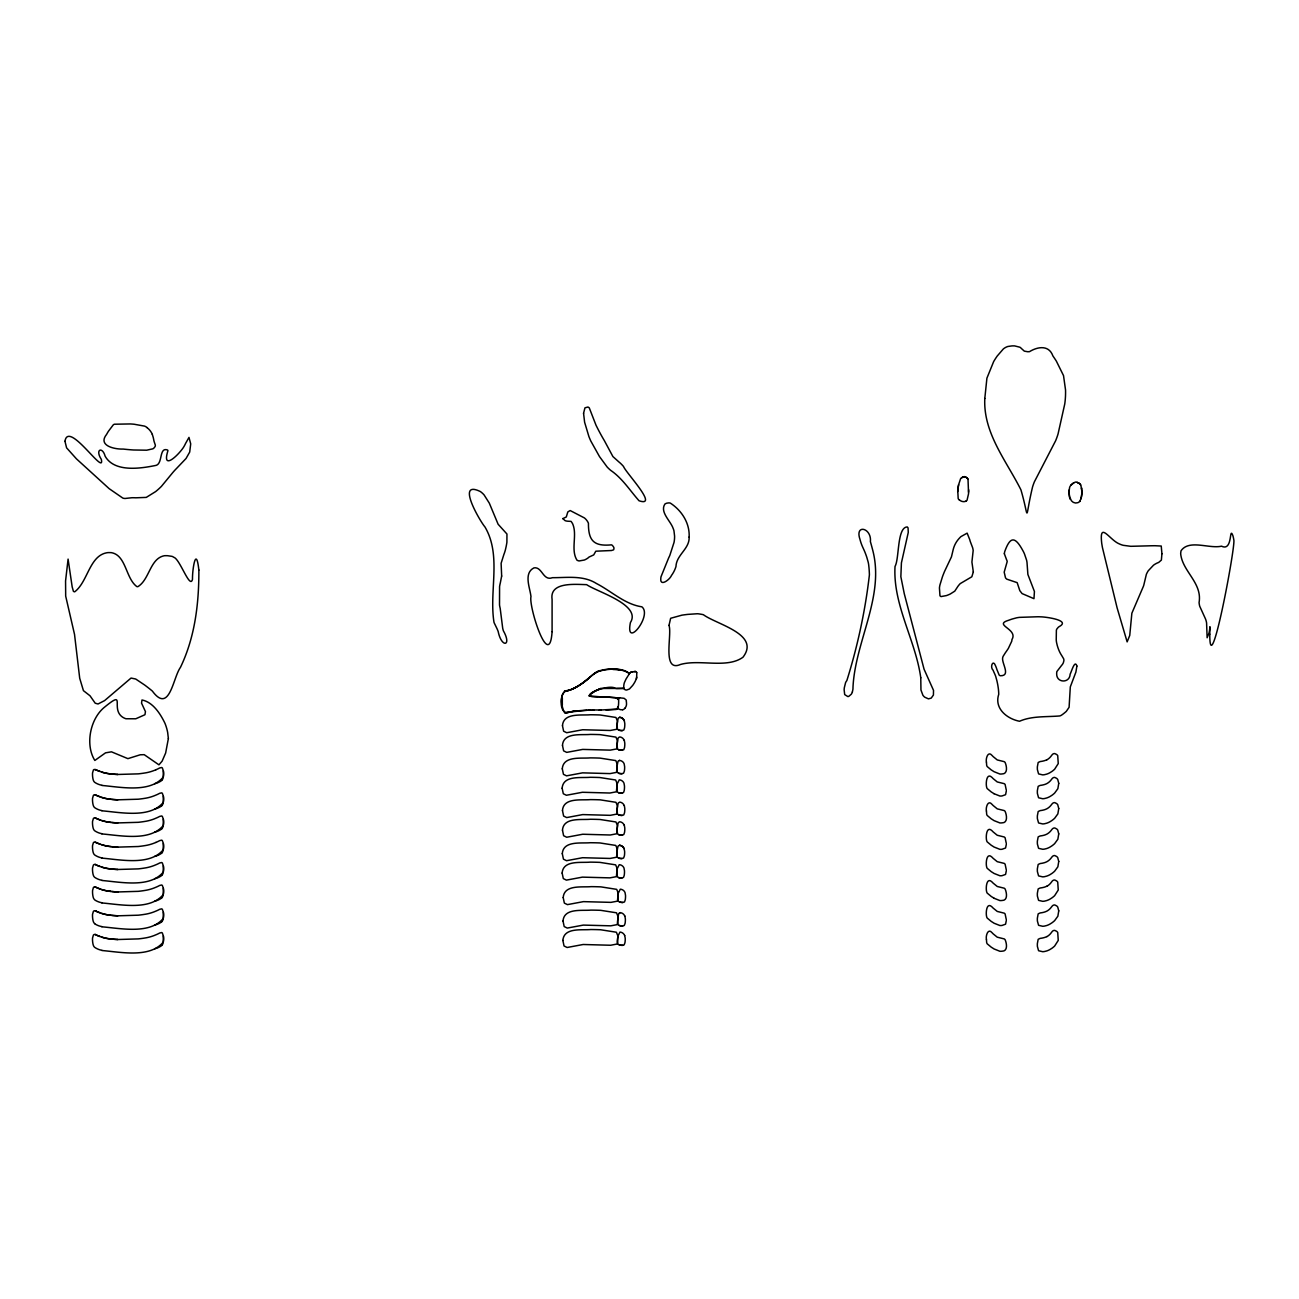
<?xml version="1.0" encoding="UTF-8"?>
<svg xmlns="http://www.w3.org/2000/svg" width="1299" height="1299" viewBox="0 0 1299 1299"><rect width="100%" height="100%" fill="white"/><g stroke="black" fill="none" stroke-linecap="round" stroke-linejoin="round"><path stroke-width="1.5" d="M636.802 672.833L636.64 677.234A6.917 6.917 0 0 1 636.315 678.857L635.243 681.277A35.511 35.511 0 0 1 632.678 685.434L629.398 689.022L626.654 690.029A3.329 3.329 0 0 1 624.137 689.022A2.695 2.695 0 0 1 623.65 688.275L623.504 687.869M959.117 499.839L958.938 499.66A4.043 4.043 0 0 1 958.175 498.54L957.769 490.649A72.809 72.809 0 0 1 958.613 484.706L960.627 478.6A3.134 3.134 0 0 1 961.244 478.016L962.997 477.042A3.231 3.231 0 0 1 964.702 476.83A4.611 4.611 0 0 1 967.511 478.519A3.442 3.442 0 0 1 968.015 479.347L968.567 493.685L967.041 500.229A3.264 3.264 0 0 1 966.115 501.008L966.294 500.894M566.575 690.792C558.862 692.432 561.541 708.296 564.773 712.778C576.675 710.521 588.82 709.611 601.031 710.082M589.86 677.299C583.478 682.949 576.188 688.097 567.972 690.597C558.7 689.899 558.602 716.707 569.254 712.177M1071.366 484.787L1070.831 485.355A5.472 5.472 0 0 0 1069.629 487.401L1069.207 490.308A30.786 30.786 0 0 0 1069.775 498.069L1070.149 499.222M618.048 699.528L618.827 697.758L623.228 698.196A18.754 18.754 0 0 1 624.234 698.375L626.232 700.064A12.73 12.73 0 0 1 626.345 701.119L626.378 701.33M622.627 709.676L622.075 709.741A6.495 6.495 0 0 1 620.045 709.563L618.665 708.945A1.965 1.965 0 0 1 617.999 707.955L618.421 705.666A38.743 38.743 0 0 0 618.649 700.567A4.66 4.66 0 0 0 618.356 698.553M101.907 785.457C120.71 787.048 149.856 793.234 163.252 777.111A23.041 23.041 0 0 0 163.349 770.892L162.359 767.985A1.932 1.932 0 0 0 161.596 767.514L159.615 767.985A34.018 34.018 0 0 1 155.896 769.755M101.907 810.803C120.693 812.378 149.872 818.597 163.252 802.457A23.041 23.041 0 0 0 163.349 796.238L162.359 793.332A1.932 1.932 0 0 0 161.596 792.861L159.615 793.332A34.018 34.018 0 0 1 155.896 795.102L154.256 795.784A44.28 44.28 0 0 1 145.91 798.154L143.345 798.56A129.299 129.299 0 0 1 138.23 799.21L117.819 799.811M101.907 833.926C120.726 835.517 149.84 841.671 163.252 825.563A23.041 23.041 0 0 0 163.349 819.344L162.359 816.438A1.932 1.932 0 0 0 161.596 815.967L159.615 816.438A34.018 34.018 0 0 1 155.896 818.208L154.256 818.906A44.28 44.28 0 0 1 145.91 821.26L143.345 821.666A129.299 129.299 0 0 1 138.23 822.316L117.819 822.917M101.907 858.119C120.71 859.711 149.856 865.897 163.252 849.757A23.041 23.041 0 0 0 163.349 843.538L162.359 840.648A1.932 1.932 0 0 0 161.596 840.161L159.615 840.648A34.018 34.018 0 0 1 155.896 842.418M101.907 880.478C120.71 882.07 149.84 888.256 163.252 872.132A23.041 23.041 0 0 0 163.349 865.913L162.359 863.007A1.932 1.932 0 0 0 161.596 862.536L159.615 863.007A34.018 34.018 0 0 1 155.896 864.777L154.256 865.459A44.28 44.28 0 0 1 145.91 867.829L143.345 868.235A129.299 129.299 0 0 1 138.23 868.885L117.819 869.486M101.907 902.951C120.693 904.526 149.872 910.729 163.252 894.589A23.041 23.041 0 0 0 163.349 888.37L162.359 885.48A1.932 1.932 0 0 0 161.596 884.992L159.615 885.48A34.018 34.018 0 0 1 155.896 887.249L154.256 887.931A44.28 44.28 0 0 1 145.91 890.286L143.345 890.692A129.299 129.299 0 0 1 138.23 891.341L117.819 891.958M101.907 926.804C120.693 928.379 149.872 934.582 163.252 918.442A23.041 23.041 0 0 0 163.349 912.223L162.359 909.332A1.932 1.932 0 0 0 161.596 908.845L159.615 909.332A34.018 34.018 0 0 1 155.896 911.102L154.256 911.784A44.28 44.28 0 0 1 145.91 914.139L143.345 914.545A129.299 129.299 0 0 1 138.23 915.194L117.819 915.811M101.907 950.511C120.71 952.102 149.84 958.272 163.252 942.148A23.041 23.041 0 0 0 163.349 935.929L162.359 933.039A1.932 1.932 0 0 0 161.596 932.552L159.615 933.039A34.018 34.018 0 0 1 155.896 934.809L154.256 935.491A44.28 44.28 0 0 1 145.91 937.846L143.345 938.268A129.299 129.299 0 0 1 138.23 938.901L117.819 939.518M623.715 687.95L623.65 688.259A1.656 1.656 0 0 0 623.715 687.756L623.731 687.171A17.228 17.228 0 0 1 623.958 684.297A12.893 12.893 0 0 1 624.462 682.462L626.004 679.117A44.556 44.556 0 0 1 626.832 677.769L627.466 676.763M618.227 706.981L616.294 709.465L606.048 710.017M852.371 692.01L852.907 689.363A16.871 16.871 0 0 0 852.988 687.366C855.115 641.381 884.765 596.614 872.798 550.484A349.399 349.399 0 0 0 870.395 541.634C871.824 527.849 854.58 523.659 859.987 539.41A46.78 46.78 0 0 0 862.439 546.554L864.111 550.24A69.805 69.805 0 0 1 865.248 552.968A90.378 90.378 0 0 1 866.79 557.255L868.203 562.223A32.102 32.102 0 0 1 868.674 564.805L868.982 567.631A117.446 117.446 0 0 1 869.404 574.824C865.345 610.449 857.519 646.512 846.834 680.627A8.931 8.931 0 0 0 845.584 682.625L844.318 687.756A33.108 33.108 0 0 0 844.139 689.818L844.691 694.592L847.727 696.508A2.63 2.63 0 0 0 848.734 696.394L851.251 694.251A8.622 8.622 0 0 0 852.371 692.01M1079.68 501.414L1081.06 498.459A24.892 24.892 0 0 0 1081.434 487.872M617.999 707.955L617.788 708.491A1.656 1.656 0 0 1 617.252 709.075L599.261 710.115M629.284 673.759C623.325 667.004 606.86 668.871 597.8 671.486C587.197 677.802 578.883 689.087 565.942 690.841A9.645 9.645 0 0 0 564.497 691.052M629.106 674.116L629.073 674.181A33.936 33.936 0 0 1 628.294 675.464L627.888 676.097M629.268 673.58L630.096 672.736A3.751 3.751 0 0 1 631.59 672.038L633.977 671.648A22.262 22.262 0 0 1 635.341 671.502L636.802 672.46M590.266 676.925C599.765 666.777 619.282 667.199 629.447 673.369A4.79 4.79 0 0 1 629.106 674.116M616.392 688.535L623.552 688.405L601.015 688.47L594.374 691.441L588.772 695.842L602.281 696.995M615.466 688.454C609.215 683.047 573.379 697.79 598.303 696.913M1081.596 488.294L1080.671 485.014A4.465 4.465 0 0 0 1079.355 483.504L1076.806 482.189A2.777 2.777 0 0 0 1075.231 482.156L1073.607 482.952A17.114 17.114 0 0 0 1071.188 484.982M1046.848 759.736L1045.581 760.305A18.251 18.251 0 0 1 1043.276 761.003A24.437 24.437 0 0 1 1040.223 761.539L1038.177 762.464L1037.365 766.783A28.302 28.302 0 0 0 1037.398 769.641L1038.583 773.912L1042.659 774.87A12.86 12.86 0 0 0 1044.575 774.659L1046.604 774.155A18.446 18.446 0 0 0 1049.933 772.694L1051.817 771.525A26.289 26.289 0 0 0 1054.658 769.203L1058.247 763.585L1057.727 755.645A6.154 6.154 0 0 0 1056.655 754.492L1054.853 753.615A2.452 2.452 0 0 0 1053.538 753.745L1053.245 753.875A3.524 3.524 0 0 0 1052.287 754.589L1051.264 755.904A13.575 13.575 0 0 1 1046.897 759.818M1046.848 886.178L1045.581 886.746A18.251 18.251 0 0 1 1043.276 887.444A24.437 24.437 0 0 1 1040.223 887.98L1038.177 888.906L1037.365 893.225A28.302 28.302 0 0 0 1037.398 896.083L1038.583 900.369L1042.659 901.311A12.86 12.86 0 0 0 1044.575 901.116L1046.604 900.597A18.446 18.446 0 0 0 1049.933 899.152L1051.817 897.966A26.289 26.289 0 0 0 1054.658 895.644L1058.247 890.042L1057.727 882.086A6.154 6.154 0 0 0 1056.655 880.949L1054.853 880.056A2.452 2.452 0 0 0 1053.538 880.186L1053.245 880.332A3.524 3.524 0 0 0 1052.287 881.031L1051.264 882.362A13.575 13.575 0 0 1 1046.897 886.275M1046.848 936.563L1045.581 937.131A18.251 18.251 0 0 1 1043.276 937.829A24.437 24.437 0 0 1 1040.223 938.365L1038.177 939.291L1037.365 943.61A28.302 28.302 0 0 0 1037.398 946.468L1038.583 950.738L1042.659 951.696A12.86 12.86 0 0 0 1044.575 951.485L1046.604 950.982A18.446 18.446 0 0 0 1049.933 949.52L1051.817 948.351A26.289 26.289 0 0 0 1054.658 946.029L1058.247 940.411L1057.727 932.471A6.154 6.154 0 0 0 1056.655 931.318L1054.853 930.441A2.452 2.452 0 0 0 1053.538 930.571L1053.245 930.701A3.524 3.524 0 0 0 1052.287 931.415L1051.264 932.731A13.575 13.575 0 0 1 1046.897 936.644M155.896 769.771L154.256 770.437A44.28 44.28 0 0 1 145.91 772.808L143.345 773.214A129.299 129.299 0 0 1 138.23 773.863L117.819 774.464M155.896 842.434L154.256 843.1A44.28 44.28 0 0 1 145.91 845.454L143.345 845.86A129.299 129.299 0 0 1 138.23 846.51L117.819 847.127M570.31 711.917L587.051 710.309M622.253 730.574L623.845 729.973L624.527 727.96A22.456 22.456 0 0 0 624.787 723.478L624.299 720.669A5.472 5.472 0 0 0 619.72 717.324L618.259 718.12L617.463 721.448A41.665 41.665 0 0 0 617.155 726.303L617.496 729.307L618.909 730.2A15.572 15.572 0 0 0 621.799 730.574L622.253 730.574A14.5 14.5 0 0 1 618.909 730.184M622.253 750.254A14.5 14.5 0 0 1 618.909 749.848A15.572 15.572 0 0 0 621.799 750.237L623.747 749.767L624.527 747.623A22.456 22.456 0 0 0 624.787 743.142L624.299 740.333M619.558 760.386L618.08 761.246L617.301 764.559A41.665 41.665 0 0 0 616.976 769.43L617.334 772.418L618.73 773.327A15.572 15.572 0 0 0 621.636 773.701L623.569 773.214L624.364 771.086A22.456 22.456 0 0 0 624.624 766.605L624.137 763.796A5.375 5.375 0 0 0 619.396 760.435M621.945 793.104L623.536 792.52L624.218 790.506A22.456 22.456 0 0 0 624.478 786.025L623.991 783.216A5.375 5.375 0 0 0 619.25 779.855L617.155 783.979A41.665 41.665 0 0 0 616.83 788.85L617.187 791.838L618.584 792.747A15.572 15.572 0 0 0 621.49 793.121L621.945 793.104A14.5 14.5 0 0 1 618.6 792.715M622.253 835.095A14.5 14.5 0 0 1 618.909 834.689A15.572 15.572 0 0 0 621.799 835.095L623.747 834.607L624.527 832.464A22.456 22.456 0 0 0 624.787 827.999L624.299 825.19M619.558 845.243L618.08 846.087L617.301 849.416A41.665 41.665 0 0 0 616.976 854.271L617.334 857.275L618.73 858.168A15.572 15.572 0 0 0 621.636 858.542L623.569 858.071L624.364 855.927A22.456 22.456 0 0 0 624.624 851.446L624.137 848.637A5.472 5.472 0 0 0 619.558 845.292A5.375 5.375 0 0 1 624.04 848.685M621.945 877.962L623.536 877.361L624.218 875.347A22.456 22.456 0 0 0 624.478 870.866L623.991 868.057A5.375 5.375 0 0 0 619.25 864.696L617.155 868.836A41.665 41.665 0 0 0 616.83 873.691L617.187 876.695L618.584 877.588A15.572 15.572 0 0 0 621.49 877.962L621.945 877.962A14.5 14.5 0 0 1 618.6 877.572M622.984 902.48A14.5 14.5 0 0 1 619.639 902.074A15.572 15.572 0 0 0 622.53 902.464L624.478 901.993L625.257 899.85A22.456 22.456 0 0 0 625.517 895.368L625.03 892.559A5.375 5.375 0 0 0 620.305 889.198L618.194 893.339A41.665 41.665 0 0 0 617.886 898.194L618.227 901.197L619.639 902.091M620.289 912.612L618.811 913.473L618.032 916.785A41.665 41.665 0 0 0 617.707 921.657L618.064 924.644L619.461 925.554A15.572 15.572 0 0 0 622.367 925.927L624.299 925.44L625.095 923.313A22.456 22.456 0 0 0 625.355 918.831L624.868 916.022M624.624 935.475A5.375 5.375 0 0 0 619.98 932.081L617.886 936.206A41.665 41.665 0 0 0 617.561 941.077L617.918 944.064L619.314 944.974A15.572 15.572 0 0 0 622.221 945.347L624.153 944.86L624.949 942.733A22.456 22.456 0 0 0 625.209 938.251L624.722 935.442M111.779 822.494A123.048 123.048 0 0 0 117.819 822.917A129.299 129.299 0 0 1 112.688 822.576L110.106 822.299A44.28 44.28 0 0 1 101.614 820.497L99.942 819.896A29.39 29.39 0 0 1 95.136 817.85L94.129 817.964A1.932 1.932 0 0 0 93.398 818.484L92.538 821.439A22.456 22.456 0 0 0 93.106 827.95L93.447 828.989A4.546 4.546 0 0 0 94.665 830.727L94.827 830.857A18.738 18.738 0 0 0 101.939 833.714M111.779 869.063A123.048 123.048 0 0 0 117.819 869.486A129.299 129.299 0 0 1 112.688 869.145L110.106 868.869A44.28 44.28 0 0 1 101.614 867.066L99.942 866.449A29.39 29.39 0 0 1 95.136 864.42L94.129 864.533A1.932 1.932 0 0 0 93.398 865.053L92.538 868.008A22.456 22.456 0 0 0 93.106 874.503L93.447 875.542A4.546 4.546 0 0 0 94.665 877.296L94.827 877.426A18.738 18.738 0 0 0 101.939 880.284M111.779 915.373A123.048 123.048 0 0 0 117.819 915.795A129.299 129.299 0 0 1 112.688 915.47L110.106 915.194A44.28 44.28 0 0 1 101.614 913.376L99.942 912.775A29.39 29.39 0 0 1 95.136 910.745L94.129 910.843A1.932 1.932 0 0 0 93.398 911.378L92.538 914.317A22.456 22.456 0 0 0 93.106 920.829L93.447 921.868A4.546 4.546 0 0 0 94.665 923.605M111.779 939.08A123.048 123.048 0 0 0 117.819 939.502A129.299 129.299 0 0 1 112.688 939.177L110.106 938.901A44.28 44.28 0 0 1 101.614 937.082L99.942 936.482A29.39 29.39 0 0 1 95.136 934.452L94.129 934.549A1.932 1.932 0 0 0 93.398 935.085L92.538 938.024A22.456 22.456 0 0 0 93.106 944.535L93.447 945.575A4.546 4.546 0 0 0 94.665 947.312L94.827 947.442A18.738 18.738 0 0 0 101.939 950.316M588.658 710.277L590.347 710.244M592.084 710.228L593.854 710.196M599.586 696.946C606.097 695.988 614.378 698.505 619.704 697.742M603.662 697.011L615.06 697.531L618.519 699.252M619.574 717.259L619.72 717.275A5.375 5.375 0 0 1 624.202 720.718M111.779 774.025L112.688 774.123A129.299 129.299 0 0 0 117.819 774.464A123.048 123.048 0 0 1 111.779 774.042L110.106 773.847A44.28 44.28 0 0 1 101.614 772.044L99.942 771.427A34.018 34.018 0 0 1 96.126 769.885L94.129 769.511A1.932 1.932 0 0 0 93.398 770.031L92.538 772.986A22.456 22.456 0 0 0 93.106 779.481L93.447 780.52A4.546 4.546 0 0 0 94.665 782.274L94.827 782.404A18.738 18.738 0 0 0 101.939 785.262M111.779 799.372L112.688 799.47A129.299 129.299 0 0 0 117.819 799.811A123.048 123.048 0 0 1 111.779 799.388L110.106 799.194A44.28 44.28 0 0 1 101.614 797.391A45.741 45.741 0 0 0 110.918 799.291M111.779 846.688L112.688 846.769A129.299 129.299 0 0 0 117.819 847.127A123.048 123.048 0 0 1 111.779 846.688L110.106 846.51A44.28 44.28 0 0 1 101.614 844.691L99.942 844.09A34.018 34.018 0 0 1 96.126 842.548L94.129 842.158A1.932 1.932 0 0 0 93.398 842.694L92.538 845.633A22.456 22.456 0 0 0 93.106 852.144L93.447 853.183A4.546 4.546 0 0 0 94.665 854.921L94.827 855.051A18.738 18.738 0 0 0 101.939 857.925M110.106 891.325L112.688 891.601A129.299 129.299 0 0 0 117.819 891.942M964.702 476.847L964.913 476.895A4.384 4.384 0 0 1 968.047 479.331M618.909 749.864L617.496 748.971L617.155 745.967A41.665 41.665 0 0 1 617.463 741.112L618.259 737.783L619.72 736.939A5.375 5.375 0 0 1 624.202 740.381M624.299 805.526L624.787 808.335A22.456 22.456 0 0 1 624.527 812.801L623.747 814.944L621.799 815.415A15.572 15.572 0 0 1 618.909 815.041L617.496 814.148L617.155 811.161A41.665 41.665 0 0 1 617.463 806.289L618.259 802.977L619.72 802.116A5.375 5.375 0 0 1 624.202 805.559M618.909 834.721L617.496 833.812L617.155 830.824A41.665 41.665 0 0 1 617.463 825.953L618.259 822.64L619.72 821.78A5.375 5.375 0 0 1 624.202 825.222M101.631 797.342L99.942 796.774A34.018 34.018 0 0 1 96.126 795.232L94.129 794.858A1.932 1.932 0 0 0 93.398 795.378L92.538 798.333A22.456 22.456 0 0 0 93.106 804.828L93.447 805.867A4.546 4.546 0 0 0 94.665 807.621L94.827 807.751A18.738 18.738 0 0 0 101.939 810.608M101.631 889.49L99.942 888.922M96.142 911.2L95.168 910.68M95.168 817.785L96.142 818.321A34.018 34.018 0 0 0 99.942 819.864M95.168 864.355L96.142 864.89A34.018 34.018 0 0 0 99.942 866.433M95.168 934.387L96.142 934.907A34.018 34.018 0 0 0 99.942 936.465M994.011 793.705L999.889 796.027A14.938 14.938 0 0 0 1001.984 795.962L1005.572 794.696L1006.303 791.042M994.011 898.242L999.889 900.564A14.938 14.938 0 0 0 1001.984 900.499C1008.073 900.645 1006.757 892.624 1005.117 889.019A3.264 3.264 0 0 0 1004.176 888.191L997.242 886.47L993.215 883.19A41.065 41.065 0 0 1 992.03 881.972C986.509 876.565 985.6 888.24 986.672 891.861A5.245 5.245 0 0 0 987.191 893.095L991.332 896.537A42.315 42.315 0 0 1 994.011 898.226M146.998 427.533L146.641 427.274A10.424 10.424 0 0 0 144.595 426.121L134.041 424.221A168.984 168.984 0 0 0 130.371 423.945L114.393 424.221A4.595 4.595 0 0 0 113.289 424.838L108.337 431.398A72.322 72.322 0 0 0 106.599 434.386C97.457 445.768 114.718 449.389 123.21 449.064A219.076 219.076 0 0 0 133.602 449.99L146.673 450.201L152.86 448.821A5.342 5.342 0 0 0 153.72 448.204A7.632 7.632 0 0 0 154.337 447.603L155.019 446.661A2.647 2.647 0 0 0 155.295 445.037L154.695 443.203A19.534 19.534 0 0 1 153.931 440.783L153.509 438.689A50.288 50.288 0 0 0 153.201 437.308L152.324 434.451M1069.791 498.069L1069.434 495.991A35.382 35.382 0 0 1 1069.223 489.885M626.41 701.736L626.443 702.418A17.796 17.796 0 0 1 626.491 704.659A6.982 6.982 0 0 1 625.257 707.809M1006.287 790.068L1005.117 784.499A3.264 3.264 0 0 0 1004.176 783.654L997.242 781.949L993.215 778.669A41.065 41.065 0 0 1 992.03 777.452C986.509 772.028 985.6 783.719 986.672 787.324A5.245 5.245 0 0 0 987.191 788.574L991.332 792.017A42.315 42.315 0 0 1 994.011 793.705M1006.287 843.376L1005.117 837.806A3.264 3.264 0 0 0 1004.176 836.978L997.242 835.257L993.215 831.977A41.065 41.065 0 0 1 992.03 830.759C986.509 825.336 985.6 837.027 986.672 840.648A5.245 5.245 0 0 0 987.191 841.882L991.332 845.324A42.315 42.315 0 0 1 994.011 847.013L999.889 849.335A14.938 14.938 0 0 0 1001.984 849.286L1005.572 848.003L1006.303 844.366M1006.287 869.794L1005.117 864.225A3.264 3.264 0 0 0 1004.176 863.38L997.242 861.675L993.215 858.395A41.065 41.065 0 0 1 992.03 857.178C986.509 851.754 985.6 863.445 986.672 867.05A5.245 5.245 0 0 0 987.191 868.3L991.332 871.743A42.315 42.315 0 0 1 994.011 873.431L999.889 875.753A14.938 14.938 0 0 0 1001.984 875.688L1005.572 874.422L1006.303 870.768M1006.287 919.562L1005.117 913.993A3.264 3.264 0 0 0 1004.176 913.148L997.242 911.427L993.215 908.147A41.065 41.065 0 0 1 992.03 906.929C986.509 901.522 985.6 913.197 986.672 916.818A5.245 5.245 0 0 0 987.191 918.052L991.332 921.494A42.315 42.315 0 0 1 994.011 923.199L999.889 925.521A14.938 14.938 0 0 0 1001.984 925.456L1005.572 924.19L1006.303 920.536M163.333 770.892A22.456 22.456 0 0 1 163.203 777.419M162.927 778.474A4.546 4.546 0 0 1 161.807 780.277M161.709 780.504A18.738 18.738 0 0 1 154.727 783.703M163.333 796.238A22.456 22.456 0 0 1 163.203 802.766M162.927 803.821A4.546 4.546 0 0 1 161.807 805.624M161.709 805.851A18.738 18.738 0 0 1 154.727 809.05M163.333 819.344A22.456 22.456 0 0 1 163.203 825.872M162.927 826.927A4.546 4.546 0 0 1 161.807 828.746M161.709 828.957A18.738 18.738 0 0 1 154.727 832.156M163.333 843.554A22.456 22.456 0 0 1 163.203 850.066M162.927 851.121A4.546 4.546 0 0 1 161.807 852.94M161.709 853.167A18.738 18.738 0 0 1 154.727 856.366M163.333 865.913A22.456 22.456 0 0 1 163.203 872.441M162.927 873.496A4.546 4.546 0 0 1 161.807 875.299M161.709 875.526A18.738 18.738 0 0 1 154.727 878.725M163.333 888.37A22.456 22.456 0 0 1 163.203 894.897M162.927 895.953A4.546 4.546 0 0 1 161.807 897.771M161.709 897.982A18.738 18.738 0 0 1 154.727 901.181M101.939 902.756A18.738 18.738 0 0 1 94.778 899.963L94.665 899.752A4.546 4.546 0 0 1 93.447 898.015L93.122 896.976A22.456 22.456 0 0 1 92.586 890.464L93.398 887.509A1.932 1.932 0 0 1 94.129 886.99L96.142 887.347A34.018 34.018 0 0 0 99.942 888.906A29.39 29.39 0 0 1 95.136 886.876M110.106 891.341A44.28 44.28 0 0 1 101.614 889.523A45.741 45.741 0 0 0 110.918 891.439M163.333 912.239A22.456 22.456 0 0 1 163.203 918.75M162.927 919.806A4.546 4.546 0 0 1 161.807 921.624M161.709 921.852A18.738 18.738 0 0 1 154.727 925.05M101.939 926.609A18.738 18.738 0 0 1 94.778 923.833M99.942 912.759A34.018 34.018 0 0 1 96.126 911.232M163.333 935.946A22.456 22.456 0 0 1 163.203 942.457M162.927 943.512A4.546 4.546 0 0 1 161.807 945.331M161.709 945.558A18.738 18.738 0 0 1 154.727 948.757M961.893 477.675A5.764 5.764 0 0 1 964.67 476.587M968.648 489.739A100.396 100.396 0 0 1 968.632 492.142M966.164 501.138A6.073 6.073 0 0 1 959.247 499.709M1078.251 482.855A20.297 20.297 0 0 1 1078.803 483.147M1078.982 483.26A4.725 4.725 0 0 1 1080.687 484.998M1081.466 488.31A24.681 24.681 0 0 1 1080.963 498.832M1080.005 501.349A5.683 5.683 0 0 1 1070.425 498.605M1071.383 484.803A16.627 16.627 0 0 1 1073.835 482.79M620.126 912.661A5.375 5.375 0 0 1 624.77 916.055M110.918 938.998A45.741 45.741 0 0 1 101.614 937.099M110.918 773.944A45.741 45.741 0 0 1 101.614 772.061M99.958 771.379A29.39 29.39 0 0 1 95.136 769.398M99.958 796.725A29.39 29.39 0 0 1 95.136 794.744M110.918 822.397A45.741 45.741 0 0 1 101.614 820.513M110.918 846.607A45.741 45.741 0 0 1 101.614 844.707M99.958 844.041A29.39 29.39 0 0 1 95.136 842.061M110.918 868.966A45.741 45.741 0 0 1 101.614 867.082M117.819 891.942A123.048 123.048 0 0 1 111.779 891.52M110.918 915.292A45.741 45.741 0 0 1 101.614 913.392M957.688 491.493A71.429 71.429 0 0 1 958.63 484.722M1077.358 482.384A11.983 11.983 0 0 1 1078.073 482.757M622.091 773.701A14.5 14.5 0 0 1 618.746 773.295M622.253 815.431A14.5 14.5 0 0 1 618.909 815.025M622.091 858.558A14.5 14.5 0 0 1 618.746 858.152M622.822 925.927A14.5 14.5 0 0 1 619.477 925.521M622.676 945.347A14.5 14.5 0 0 1 619.331 944.941M146.966 427.582A16.66 16.66 0 0 1 152.356 434.434M629.934 672.866A3.556 3.556 0 0 1 631.249 672.119L631.59 672.038A11.821 11.821 0 0 1 632.369 671.892M633.977 671.648A18.641 18.641 0 0 1 635.714 671.469M636.656 677.071A8.297 8.297 0 0 1 636.348 678.857M625.241 707.793A4.417 4.417 0 0 1 622.659 709.79M617.886 707.825A5.813 5.813 0 0 1 617.869 707.306M568.751 712.274A15.685 15.685 0 0 1 564.951 712.826M572.112 711.479A32.897 32.897 0 0 1 575.246 710.91M591.435 693.39A48.031 48.031 0 0 1 596.452 690.256M598.417 689.298A14.922 14.922 0 0 1 601.015 688.47M612.901 669.456A100.315 100.315 0 0 1 621.409 670.187M593.464 674.165A20.865 20.865 0 0 1 600.284 670.495M589.08 678.062A71.12 71.12 0 0 1 572.583 688.908M572.096 689.152A17.715 17.715 0 0 1 566.591 690.889M562.353 705.097A84.24 84.24 0 0 1 562.37 698.375M198.861 570.05C198.991 603.304 195.029 637.078 180.447 667.377C172.929 677.737 169.633 714.385 152.356 691.068A184.085 184.085 0 0 0 144.644 685.011L135.697 679.02L131.037 678.062L104.602 700.599L98.042 703.977L95.217 703.214L90.021 695.793L83.428 690.646L79.71 678.273L74.53 634.415L65.681 596.095L65.567 580.962L68.084 559.106L72.176 586.872L73.442 591.418L74.644 591.857C88.121 581.741 89.371 554.835 107.882 552.611A58.78 58.78 0 0 1 111.276 552.643C126.23 555.144 125.581 578.266 136.817 586.58L137.791 586.71C149.564 579.727 149.905 558.473 164.356 555.728A33.303 33.303 0 0 1 167.603 555.712L172.004 556.362A6.105 6.105 0 0 1 173.725 557.271C179.83 558.684 189.963 589.811 192.496 579.289C192.236 570.115 196.035 544.622 198.861 570.05M552.091 631.639C549.428 671.875 528.498 606.503 530.982 596.582A73.004 73.004 0 0 0 530.317 592.685C528.709 584.729 524.617 572.486 533.986 567.874C542.3 566.461 542.901 581.319 552.481 577.682C567.241 577.746 583.251 575.132 596.436 583.511C611.553 591.256 624.608 604.23 641.852 606.812C652.812 615.369 624.981 649.938 630.405 622.594C641.69 604.733 597.183 591.954 586.628 584.647C575.181 584.436 549.331 581.627 552.091 599.472L552.091 631.639M984.804 398.484C983.083 432.908 1006.368 460.82 1020.933 489.837C1029.88 520.526 1024.245 521.825 1032.543 486.995A60.192 60.192 0 0 1 1034.377 481.832L1055.616 440.767A74.579 74.579 0 0 0 1058.052 433.963L1064.742 404.038A75.098 75.098 0 0 0 1065.342 398.533L1065.472 396.487A90.475 90.475 0 0 0 1065.537 389.96L1063.524 375.606L1056.363 361.138A145.975 145.975 0 0 0 1052.888 355.91C1048.764 344.397 1037.138 346.947 1029.539 351.639A25.006 25.006 0 0 1 1027.606 351.72L1024.31 351.12L1021.712 348.782A11.983 11.983 0 0 0 1019.91 347.223L1014.633 345.907A30.186 30.186 0 0 0 1011.986 345.907L1007.992 346.46A11.496 11.496 0 0 0 1005.994 347.239L1005.345 347.58A14.841 14.841 0 0 0 1003.364 348.928L997.226 356.023A78.979 78.979 0 0 0 993.654 361.577L986.915 378.171L984.804 398.484M1076.887 666.062L1075.897 672.086L1070.311 686.879L1069.093 707.306L1066.284 711.397A66.622 66.622 0 0 1 1063.28 713.882L1061.624 715.083A7.615 7.615 0 0 1 1059.757 715.944C1046.101 717.097 1031.909 715.814 1019.52 721.254C1007.082 718.85 994.027 708.556 998.736 694.316A52.626 52.626 0 0 0 998.298 688.259L997.908 685.693A83.12 83.12 0 0 0 996.853 680.562L995.732 676.487A24.973 24.973 0 0 0 994.937 674.441L994.108 672.59A51.473 51.473 0 0 1 993.102 670.235C989.676 667.15 993.004 658.966 995.456 665.624A30.039 30.039 0 0 1 996.901 669.537L999.191 675.09A2.89 2.89 0 0 0 1000.311 675.74C1010.979 676.065 1001.935 663.757 1002.601 658.155A7.096 7.096 0 0 1 1003.12 656.336L1005.458 652.634A105.982 105.982 0 0 0 1008.333 648.445L1011.742 641.219A34.829 34.829 0 0 0 1011.97 639.498C1018.416 628.911 992.761 624.981 1008.706 620.256A69.237 69.237 0 0 1 1012.197 619.022L1016.435 617.869A33.206 33.206 0 0 1 1019.52 617.366L1037.771 616.765A46.748 46.748 0 0 1 1040.743 616.846C1044.867 616.83 1069.97 619.964 1060.13 626.069A8.508 8.508 0 0 0 1058.149 627.433L1056.834 629.041A4.352 4.352 0 0 0 1056.379 630.259L1056.233 639.887A23.463 23.463 0 0 0 1056.59 642.664L1057.159 645.1A44.556 44.556 0 0 0 1058.279 648.639L1058.604 649.5A31.371 31.371 0 0 0 1061.851 655.751L1063.654 658.804A4.92 4.92 0 0 1 1063.865 660.769L1063.394 662.604A8.72 8.72 0 0 1 1061.656 665.332L1056.866 671.551A11.805 11.805 0 0 0 1056.672 674.019C1056.59 683.063 1069.775 683.501 1070.132 674.165C1071.366 672.119 1074.874 659.015 1076.887 666.062M501.658 576.058L500.326 582.878A34.586 34.586 0 0 0 499.579 586.612L499.514 604.944A29.861 29.861 0 0 0 500.18 608.322L502.697 628.229A22.976 22.976 0 0 0 503.411 630.876C512.131 646.317 501.528 648.201 498.183 631.541A39.473 39.473 0 0 0 496.868 628.375L494.156 622.789A6.008 6.008 0 0 1 493.88 621.604C489.138 590.428 501.674 555.225 484.933 526.907C480.695 522.263 455.137 479.266 480.37 491.558A22.57 22.57 0 0 1 484.089 494.919L489.317 503.151L498.118 524.244L506.951 534.019L506.902 542.251A85.166 85.166 0 0 1 506.107 546.733L505.425 549.737A41.99 41.99 0 0 1 503.898 554.446L501.122 563.279L501.658 576.058M920.764 677.737L920.959 690.029L922.907 695.257A10.441 10.441 0 0 0 924.742 697.19L928.444 698.862L931.204 698.115L933.413 695.062L933.526 690.386L924.076 669.245L904.266 593.675L900.856 576.724L901.409 562.905L908.261 532.46L908.066 527.995A3.312 3.312 0 0 0 907.254 526.939C896.895 527.248 899.46 558.684 895.027 566.445C892.786 604.912 915.584 640.196 920.764 677.737M1209.775 634.188C1209.678 685.011 1235.836 545.044 1233.806 539.929A32.329 32.329 0 0 0 1232.881 535.643C1228.968 525.381 1233.027 551.896 1221.563 546.181C1209.109 549.022 1189.105 539.036 1181.035 550.792A24.421 24.421 0 0 0 1180.677 553.796C1182.415 571.495 1202.484 582.861 1199.074 602.574A22.797 22.797 0 0 0 1199.724 606.26L1205.44 618.795A18.316 18.316 0 0 1 1206.592 623.033L1207.128 637.76L1209.012 633.019A45.627 45.627 0 0 0 1209.548 630.177L1209.678 629.284A42.77 42.77 0 0 0 1209.937 626.735L1209.775 634.188M562.142 788.217L563.311 793.754L566.396 795.264L582.407 792.276L609.913 793.023L616.376 791.805L617.187 783.735L615.645 780.001L599.878 777.533A259.751 259.751 0 0 0 590.055 777.305C581.01 778.15 563.116 775.032 562.142 788.217M562.288 768.797L563.457 774.334L566.543 775.844L582.553 772.856L610.059 773.603L616.522 772.385L617.334 764.315L615.791 760.581L600.024 758.113A259.751 259.751 0 0 0 590.201 757.885C581.156 758.73 563.263 755.612 562.288 768.797M562.467 745.35L563.62 750.871L566.705 752.381L582.715 749.409L610.238 750.14L616.7 748.938L617.512 740.868L615.953 737.134L600.187 734.649A259.751 259.751 0 0 0 590.363 734.422C581.335 735.266 563.425 732.149 562.467 745.35M562.467 725.686L563.62 731.207L566.705 732.717L582.715 729.746L610.238 730.476L616.7 729.275L617.512 721.205L615.953 717.47L600.187 714.986A259.751 259.751 0 0 0 590.363 714.759C581.335 715.603 563.425 712.485 562.467 725.686M562.142 873.074L563.311 878.595L566.396 880.121L582.407 877.134L609.913 877.864L616.376 876.663L617.187 868.593L615.645 864.858L599.878 862.374A259.751 259.751 0 0 0 590.055 862.146C581.01 862.991 563.116 859.873 562.142 873.074M562.467 810.527L563.62 816.064L566.705 817.574L582.715 814.587L610.238 815.334L616.7 814.116L617.512 806.046L615.953 802.311L600.187 799.843A259.751 259.751 0 0 0 590.363 799.616C581.335 800.46 563.425 797.342 562.467 810.527M562.288 853.654L563.457 859.175L566.543 860.701L582.553 857.713L610.059 858.444L616.522 857.243L617.334 849.173L615.791 845.438L600.024 842.954A259.751 259.751 0 0 0 590.201 842.726C581.156 843.571 563.263 840.453 562.288 853.654M562.467 830.191L563.62 835.728L566.705 837.238L582.715 834.25L610.238 834.997L616.7 833.779L617.512 825.709L615.953 821.975L600.187 819.507A259.751 259.751 0 0 0 590.363 819.263C581.335 820.124 563.425 817.006 562.467 830.191M562.873 940.46L564.042 945.981L567.127 947.491L583.137 944.503L610.644 945.25L617.106 944.032L617.918 935.962L616.376 932.227L600.609 929.759A259.751 259.751 0 0 0 590.785 929.532C581.741 930.376 563.847 927.259 562.873 940.46M563.019 921.04L564.188 926.56L567.273 928.071L583.283 925.099L610.79 925.83L617.252 924.612L618.064 916.542L616.522 912.807L600.755 910.339A259.751 259.751 0 0 0 590.931 910.112C581.887 910.956 563.993 907.839 563.019 921.04M563.198 897.577L564.351 903.097L567.436 904.624L583.446 901.636L610.968 902.367L617.431 901.165L618.243 893.095L616.7 889.36L600.917 886.876A259.751 259.751 0 0 0 591.094 886.649C582.066 887.493 564.156 884.375 563.198 897.577M168.367 738.563L165.639 753.03L162.131 761.117L158.949 764.835L144.205 754.67L140.227 754.784L127.903 758.648L111.47 751.829L105.544 752.835L94.843 760.451C85.214 745.301 89.858 719.711 103.806 707.776C127.058 688.584 110.09 708.523 122.496 717.097A15.523 15.523 0 0 0 125.938 718.753L135.778 718.785L144.952 714.726L145.456 711.625L141.542 703.132L141.997 699.982C152.844 702.061 160.41 713.784 164.973 723.332A48.68 48.68 0 0 1 167.668 732.474L168.367 738.563M1161.923 553.747L1161.387 560.08L1158.659 562.451A18.982 18.982 0 0 0 1156.289 563.474A21.888 21.888 0 0 0 1153.512 565.195L1148.267 570.764A24.941 24.941 0 0 0 1146.368 574.32L1143.964 584.42A12.405 12.405 0 0 1 1143.12 586.986L1131.867 613.209L1129.74 635.455L1127.142 641.885L1117.108 607.851L1102.478 547.74A149.304 149.304 0 0 1 1101.714 543.258C1099.133 520.526 1109.46 539.783 1119.056 543.778A23.447 23.447 0 0 0 1123.197 545.304L1130.763 546.311L1147.715 545.872A202.352 202.352 0 0 1 1154.957 545.726L1161.241 546.035L1161.923 553.747M973.324 571.933L971.831 576.772L960.237 583.608A26.256 26.256 0 0 0 957.85 586.45L954.765 591.159L950.235 594.016A43.208 43.208 0 0 1 946.451 595.575L941.126 596.566A1.9 1.9 0 0 1 939.956 595.705L939.437 587.911A30.64 30.64 0 0 1 939.924 584.988L942.424 576.837A141.867 141.867 0 0 1 944.487 571.56L951.453 556.849L953.287 549.201A25.022 25.022 0 0 1 957.655 540.222L958.435 539.264A32.361 32.361 0 0 1 960.903 536.633L967.138 533.142L969.752 539.653A19.777 19.777 0 0 0 970.548 542.235L972.61 547.658A22.132 22.132 0 0 1 973.178 550.484L971.912 562.045L973.324 571.933M689.136 537.072C689.72 548.909 676.341 554.835 675.967 566.559A29.893 29.893 0 0 1 671.453 575.506C669.862 579.581 659.73 587.31 660.801 578.234A15.409 15.409 0 0 1 661.061 576.642L668.693 557.807A42.997 42.997 0 0 0 669.846 555.355L674.035 542.397A30.64 30.64 0 0 0 674.587 536.081L673.97 530.869A15.198 15.198 0 0 0 673.191 528.531C670.706 520.948 659.535 512.05 664.942 504.012A8.346 8.346 0 0 1 666.89 503.151L668.806 502.892A5.342 5.342 0 0 1 670.381 503.135C681.699 510.491 689.866 523.14 689.136 537.072M986.428 762.107L986.672 765.322A5.245 5.245 0 0 0 987.191 766.556L991.332 769.998A42.315 42.315 0 0 1 994.011 771.687L999.889 774.025A14.938 14.938 0 0 0 1001.984 773.96C1008.073 774.107 1006.757 766.085 1005.117 762.481A3.264 3.264 0 0 0 1004.176 761.652L997.242 759.931L993.215 756.651A41.065 41.065 0 0 1 992.03 755.433C988.003 750.465 985.551 758.73 986.428 762.107M986.428 811.031L986.672 814.229A5.245 5.245 0 0 0 987.191 815.463L991.332 818.922A42.315 42.315 0 0 1 994.011 820.611L999.889 822.933A14.938 14.938 0 0 0 1001.984 822.868C1008.073 823.03 1006.757 814.993 1005.117 811.404A3.264 3.264 0 0 0 1004.176 810.56L997.242 808.855L993.215 805.559A41.065 41.065 0 0 1 992.03 804.357C988.003 799.372 985.551 807.637 986.428 811.031M986.428 939.356L986.672 942.571A5.245 5.245 0 0 0 987.191 943.805L991.332 947.247A42.315 42.315 0 0 1 994.011 948.936L999.889 951.274A14.938 14.938 0 0 0 1001.984 951.209C1008.073 951.355 1006.757 943.334 1005.117 939.745A3.264 3.264 0 0 0 1004.176 938.901L997.242 937.18L993.215 933.9A41.065 41.065 0 0 1 992.03 932.682C988.003 927.713 985.551 935.978 986.428 939.356M583.56 413.293L584.615 422.256L588.869 436.432A68.944 68.944 0 0 0 590.866 441.124L599.505 456.599L607.153 467.007A40.22 40.22 0 0 0 610.709 470.368C622.335 478.276 629.869 490.421 639.043 500.764C659.259 507.6 625.809 472.69 623.536 466.503A32.995 32.995 0 0 0 621.848 464.652A39.327 39.327 0 0 0 620.873 463.678A33.514 33.514 0 0 0 618.892 461.941L612.901 456.55L604.36 440.637A190.255 190.255 0 0 1 601.859 436.334A232.034 232.034 0 0 1 595.997 425.179L589.275 407.886A4.157 4.157 0 0 0 587.895 407.042L584.956 407.821L583.56 413.293M669.001 625.42C672.346 634.253 661.613 672.801 680.53 664.455C699.901 659.015 726.904 668.855 742.963 657.245C760.727 634.188 716.626 624.51 703.425 614.736A18.706 18.706 0 0 0 701.687 614.346L699.219 613.94A18.624 18.624 0 0 0 697.384 613.745L687.691 614.395A193.665 193.665 0 0 0 681.959 615.158L670.641 618.275L669.001 625.42M562.84 518.61L565.114 520.639A9.402 9.402 0 0 0 567.858 521.208L571.089 521.386L571.933 522.604A2.046 2.046 0 0 0 572.421 523.302C577.795 534.571 570.31 549.591 576.967 560.161A6.04 6.04 0 0 0 579.143 560.941L584.339 560.031A18.543 18.543 0 0 0 586.693 558.846L587.392 558.408A10.83 10.83 0 0 0 588.999 557.076L593.724 554.9L595.803 551.198L611.488 550.516L613.68 549.802L614.005 548.032A7.193 7.193 0 0 0 613.323 546.587L612.381 545.434A2.988 2.988 0 0 0 611.407 544.849C593.448 546.603 588.333 540.287 588.431 523.237A13.104 13.104 0 0 0 586.547 520.087L586.011 519.454A14.598 14.598 0 0 0 584.355 517.895L570.147 510.539L567.809 511.952L566.299 516.97L562.84 518.61M1004.354 553.747L1006.579 559.755A4.839 4.839 0 0 1 1007.18 561.623L1004.192 572.145L1005.491 577.779A5.586 5.586 0 0 0 1006.855 579.175L1017.166 582.65L1019.829 590.688L1022.102 593.594L1033.972 598.677L1034.426 591.483L1027.882 574.45L1027.006 562.451A19.794 19.794 0 0 0 1026.502 559.885L1024.521 554.056A31.582 31.582 0 0 0 1022.979 550.825C1014.698 535.48 1010.037 536.958 1004.793 551.393A10.538 10.538 0 0 0 1004.354 553.747M64.982 441.303L66.59 447.846L76.462 458.872L109.165 488.668L122.788 498.069A6.527 6.527 0 0 0 126.247 498.345L131.913 497.744A45.286 45.286 0 0 1 135.762 497.809L146.267 497.403L155.604 491.607A71.689 71.689 0 0 0 161.417 486.378L171.647 473.94A66.152 66.152 0 0 1 176.567 468.436L186.049 458.482L189.703 452.068L190.709 443.868L188.988 437.39L185.546 443.495A30.137 30.137 0 0 1 182.867 448.269C176.453 457.118 161.855 470.108 167.944 450.623A1.754 1.754 0 0 0 167.49 449.99C159.03 446.872 162.846 463.191 156.253 465.334C140.795 468.517 114.507 472.69 105.154 456.241C102.41 446.158 94.811 449.405 101.306 459.343C105.316 477.285 68.295 419.577 64.982 441.303M1058.75 783.329L1057.857 788.688L1054.658 793.056A26.289 26.289 0 0 1 1051.817 795.378L1049.933 796.547A18.446 18.446 0 0 1 1046.604 798.008L1044.575 798.528A12.86 12.86 0 0 1 1042.659 798.723L1038.583 797.781L1037.398 793.494A28.302 28.302 0 0 1 1037.365 790.636L1038.177 786.317L1040.223 785.392A24.437 24.437 0 0 0 1043.276 784.856A18.251 18.251 0 0 0 1045.581 784.158L1046.848 783.589A13.575 13.575 0 0 0 1051.248 779.757L1052.287 778.442A3.524 3.524 0 0 1 1053.245 777.744L1053.538 777.598A2.452 2.452 0 0 1 1054.853 777.468L1056.655 778.361A6.154 6.154 0 0 1 1057.727 779.497L1058.75 783.329M1058.75 808.53L1057.857 813.888L1054.658 818.273A26.289 26.289 0 0 1 1051.817 820.578L1049.933 821.764A18.446 18.446 0 0 1 1046.604 823.225L1044.575 823.728A12.86 12.86 0 0 1 1042.659 823.923L1038.583 822.981L1037.398 818.711A28.302 28.302 0 0 1 1037.365 815.837L1038.177 811.518L1040.223 810.592A24.437 24.437 0 0 0 1043.276 810.073A18.251 18.251 0 0 0 1045.581 809.358L1046.848 808.79A13.575 13.575 0 0 0 1051.248 804.958L1052.287 803.659A3.524 3.524 0 0 1 1053.245 802.944L1053.538 802.814A2.452 2.452 0 0 1 1054.853 802.668L1056.655 803.561A6.154 6.154 0 0 1 1057.727 804.698L1058.75 808.53M1058.75 833.877L1057.857 839.235L1054.658 843.619A26.289 26.289 0 0 1 1051.817 845.925L1049.933 847.11A18.446 18.446 0 0 1 1046.604 848.572L1044.575 849.075A12.86 12.86 0 0 1 1042.659 849.27L1038.583 848.328L1037.398 844.058A28.302 28.302 0 0 1 1037.365 841.184L1038.177 836.865L1040.223 835.939A24.437 24.437 0 0 0 1043.276 835.419A18.251 18.251 0 0 0 1045.581 834.705L1046.848 834.137A13.575 13.575 0 0 0 1051.248 830.305L1052.287 829.006A3.524 3.524 0 0 1 1053.245 828.291L1053.538 828.161A2.452 2.452 0 0 1 1054.853 828.015L1056.655 828.908A6.154 6.154 0 0 1 1057.727 830.045L1058.75 833.877M1058.75 861.464L1057.857 866.823L1054.658 871.191A26.289 26.289 0 0 1 1051.817 873.513L1049.933 874.698A18.446 18.446 0 0 1 1046.604 876.143L1044.575 876.663A12.86 12.86 0 0 1 1042.659 876.857L1038.583 875.916L1037.398 871.629A28.302 28.302 0 0 1 1037.365 868.771L1038.177 864.452L1040.223 863.526A24.437 24.437 0 0 0 1043.276 862.991A18.251 18.251 0 0 0 1045.581 862.292L1046.848 861.724A13.575 13.575 0 0 0 1051.248 857.892L1052.287 856.577A3.524 3.524 0 0 1 1053.245 855.879L1053.538 855.732A2.452 2.452 0 0 1 1054.853 855.603L1056.655 856.496A6.154 6.154 0 0 1 1057.727 857.632L1058.75 861.464M1058.75 910.859L1057.857 916.217L1054.658 920.601A26.289 26.289 0 0 1 1051.817 922.907L1049.933 924.092A18.446 18.446 0 0 1 1046.604 925.554L1044.575 926.057A12.86 12.86 0 0 1 1042.659 926.268L1038.583 925.31L1037.398 921.04A28.302 28.302 0 0 1 1037.365 918.166L1038.177 913.846L1040.223 912.921A24.437 24.437 0 0 0 1043.276 912.401A18.251 18.251 0 0 0 1045.581 911.687L1046.848 911.135A13.575 13.575 0 0 0 1051.248 907.287L1052.287 905.988A3.524 3.524 0 0 1 1053.245 905.273L1053.538 905.143A2.452 2.452 0 0 1 1054.853 904.997L1056.655 905.89A6.154 6.154 0 0 1 1057.727 907.027L1058.75 910.859"/></g></svg>
